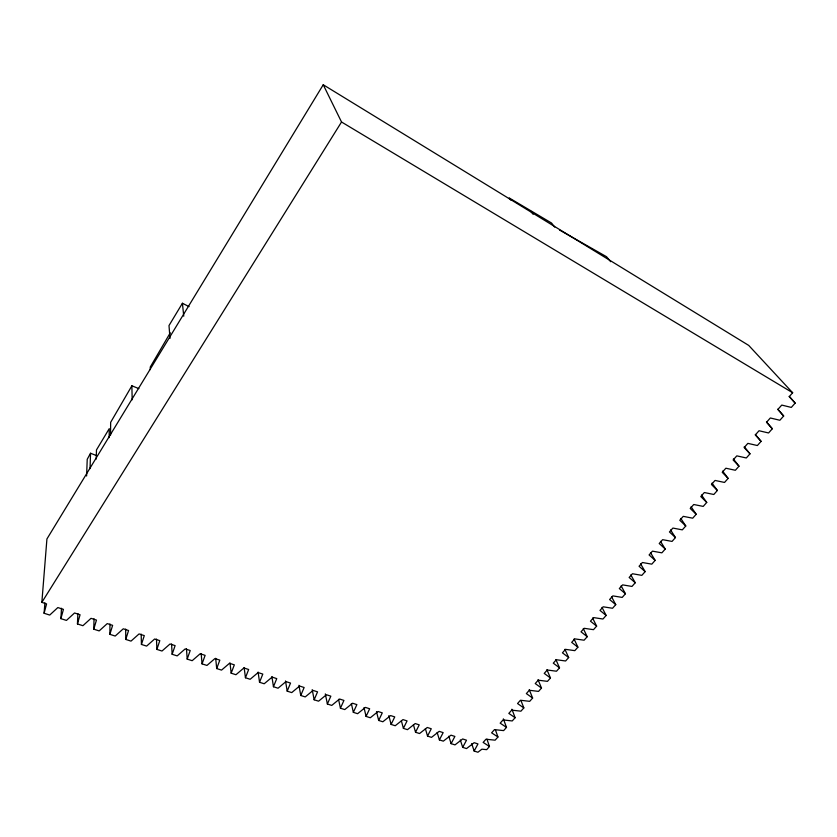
<?xml version="1.0" encoding="UTF-8"?>
<svg xmlns="http://www.w3.org/2000/svg" width="837" height="837" viewBox="0 0 837 837"><rect width="100%" height="100%" fill="white"/><g stroke="black" fill="none" stroke-linecap="round" stroke-linejoin="round"><path stroke-width="1.26" d="M486.935 739.134L489.478 746.51L486.674 749.659L481.903 749.178L477.927 752.243L474.14 751.03L477.969 743.926L474.16 742.691L466.523 748.581L462.694 747.357L466.502 740.211L462.652 738.956L454.993 744.888L451.112 743.654L454.889 736.434L450.997 735.168L443.317 741.153L439.394 739.898L443.15 732.626L439.205 731.35L431.505 737.366L427.54 736.1L431.264 728.765L427.268 727.468L419.557 733.536L415.539 732.249L419.232 724.863L415.194 723.555L407.462 729.665L403.403 728.368L407.064 720.919L402.974 719.59L395.221 725.742L391.109 724.423L394.75 716.911L390.607 715.572L382.833 721.776L378.68 720.448L382.279 712.862L378.083 711.502L370.299 717.759L366.083 716.409L369.651 708.772L365.413 707.391L357.608 713.699L353.34 712.329L356.876 704.618L352.576 703.226L344.76 709.577L340.439 708.196L343.934 700.423L339.581 699.01L331.745 705.413L327.372 704.011L330.835 696.175L326.43 694.741L318.573 701.186L314.147 699.774L317.568 691.864L313.111 690.42L305.233 696.918L300.755 695.484L304.134 687.501L299.615 686.037L291.726 692.597L287.196 691.142L290.533 683.086L285.961 681.6L278.051 688.213L273.458 686.738L276.754 678.619L272.119 677.112L264.199 683.766L259.543 682.281L262.797 674.088L258.099 672.561L250.158 679.278L245.45 677.761L248.652 669.495L243.902 667.957L235.95 674.727L231.169 673.189L234.329 664.85L229.516 663.281L221.543 670.113L216.699 668.554L219.817 660.131L214.942 658.552L206.959 665.436L202.052 663.867L205.117 655.361L200.169 653.76L192.165 660.696L187.195 659.106L190.208 650.527L185.197 648.895L177.182 655.894L172.15 654.283L175.111 645.62L170.037 643.977L162.001 651.029L156.896 649.397L159.804 640.65L154.657 638.987L146.611 646.101L141.432 644.448L144.288 635.618L139.068 633.923L131.011 641.111L125.77 639.426L128.563 630.512L123.269 628.796L115.203 636.047L109.888 634.341L109.961 623.973M110.547 435.114L110.651 422.34L131.88 385.805L138.89 388.619M109.166 437.636L109.249 428.659L96.475 449.919L96.245 459.053M109.888 634.341L112.618 625.344L107.251 623.596L99.174 630.91L93.775 629.183L94.026 618.805M90.03 468.615L90.553 453.246L96.548 455.621M86.598 476.002L87.226 459.283L90.553 453.246M93.775 629.183L96.454 620.091L91.013 618.323L82.915 625.699L77.454 623.952L77.872 613.563M77.454 623.952L80.059 614.766L74.545 612.977L66.437 620.416L60.892 618.648L61.499 608.248M60.892 618.648L63.434 609.378L57.847 607.557L49.718 615.069L44.099 613.259L44.895 602.86M44.099 613.259L46.579 603.906L41.85 602.368L46.924 538.965L323.239 84.757L748.717 345.409L792.66 392.752L789.437 396.393L795.15 403.11L791.31 407.42L781.758 405.077L777.929 409.387L783.673 415.999L779.875 420.268L770.333 417.977L766.546 422.246L772.321 428.753L768.565 432.97L759.033 430.741L755.288 434.968L761.095 441.361L757.38 445.535L747.859 443.369L744.156 447.544L749.994 453.842L746.311 457.975L736.801 455.862L733.139 459.994L738.998 466.188L735.367 470.279L725.857 468.218L722.237 472.309L728.127 478.398L724.528 482.447L715.039 480.438L711.46 484.487L717.372 490.482L713.815 494.489L704.336 492.533L700.789 496.54L706.731 502.441L703.206 506.406L693.737 504.502L690.232 508.467L696.196 514.274L692.712 518.197L683.254 516.345L679.79 520.269L685.775 525.981L682.322 529.863L672.885 528.063L669.443 531.945L675.459 537.574L672.048 541.413L662.611 539.666L659.221 543.506L665.258 549.041L661.868 552.838L652.452 551.144L649.093 554.941L655.151 560.392L651.803 564.148L642.397 562.506L639.07 566.262L645.149 571.629L641.833 575.354L632.448 573.743L629.152 577.467L635.252 582.751L631.966 586.434L622.592 584.875L619.328 588.557L625.448 593.757L622.205 597.409L612.841 595.892L609.608 599.543L615.75 604.659L612.538 608.269L603.184 606.804L599.993 610.414L606.145 615.446L602.964 619.024L593.632 617.601L590.462 621.18L596.635 626.128L593.485 629.675L584.163 628.294L581.035 631.83L587.218 636.706L584.1 640.211L574.799 638.872L571.692 642.377L577.896 647.179L574.81 650.652L565.519 649.355L562.443 652.829L568.668 657.558L565.613 660.989L556.333 659.734L553.288 663.166L559.524 667.821L556.5 671.222L547.241 670.008L544.228 673.408L550.474 677.991L547.471 681.36L538.233 680.188L535.241 683.557L541.508 688.066L538.536 691.404L529.308 690.263L526.358 693.601L532.625 698.037L529.685 701.343L520.468 700.245L517.548 703.551L523.836 707.924L520.917 711.188L511.721 710.132L508.823 713.406L515.121 717.707L512.234 720.95L503.058 719.925L500.181 723.168L506.5 727.395L503.633 730.607L494.468 729.623L491.622 732.835L497.952 736.999L495.117 740.18L485.962 739.228L483.148 742.409L489.478 746.51M170.246 332.854L150.252 367.066L150.367 369.609M189.068 306.624L182.424 303.266L169.001 325.562L170.005 338.368M41.85 602.368L341.527 121.993L323.239 84.757M559.566 230.049L606.543 256.718L610.644 261.678M510.748 200.022L509.241 197.971L551.552 223.029L554.722 227.099M341.527 121.993L792.66 392.752M789.019 396.435L795.15 403.11M777.678 409.241L783.673 415.999M766.462 421.911L772.321 428.753M755.361 434.445L761.095 441.361M744.271 446.707L749.994 453.842M733.411 458.979L738.998 466.188M530.763 211.196L533.117 214.303M722.655 471.116L728.127 478.398M712.025 483.127L717.372 490.482M701.5 495.023L706.731 502.441M691.09 506.783L696.196 514.274M680.784 518.427L685.775 525.981M670.583 529.947L675.459 537.574M660.487 541.351L665.258 549.041M650.495 552.65L655.151 560.392M640.598 563.824L645.149 571.629M630.805 574.883L635.252 582.751M621.117 585.837L625.448 593.757M611.512 596.687L615.75 604.659M602.012 607.421L606.145 615.446M592.596 618.051L596.635 626.128M583.284 628.577L587.218 636.706M574.056 638.997L577.896 647.179M564.923 649.324L568.668 657.558M555.873 659.546L559.524 667.821M546.906 669.673L550.474 677.991M538.034 679.696L541.508 688.066M529.246 689.625L532.625 698.037M521.012 700.674L523.836 707.924M511.909 709.211L515.121 717.707M503.361 718.857L506.5 727.395M495.337 729.655L497.952 736.999M471.702 743.612L474.14 751.03M460.319 739.929L462.694 747.357M448.81 736.204L451.112 743.654M437.155 732.427L439.394 739.898M425.374 728.619L427.54 736.1M413.447 724.758L415.539 732.249M401.383 720.856L403.403 728.368M388.839 715.645L391.109 724.423M376.493 711.649L378.68 720.448M364.001 707.6L366.083 716.409M351.352 703.498L353.34 712.329M338.546 699.345L340.439 708.196M325.321 693.883L327.372 704.011M312.211 689.625L314.147 699.774M298.945 685.315L300.755 695.484M285.501 680.952L287.196 691.142M271.889 676.537L273.458 686.738M258.11 672.059L259.543 682.281M244.142 667.528L245.45 677.761M230.008 662.946L231.169 673.189M182.424 303.266L183.753 316.187M215.684 658.29L216.699 668.554M201.173 653.582L202.052 663.867M186.473 648.811L187.195 659.106M171.575 643.977L172.15 654.283M156.477 639.081L156.896 649.397M141.181 634.111L141.432 644.448M131.88 385.805L132.173 399.804M125.676 629.079L125.77 639.426"/></g></svg>
